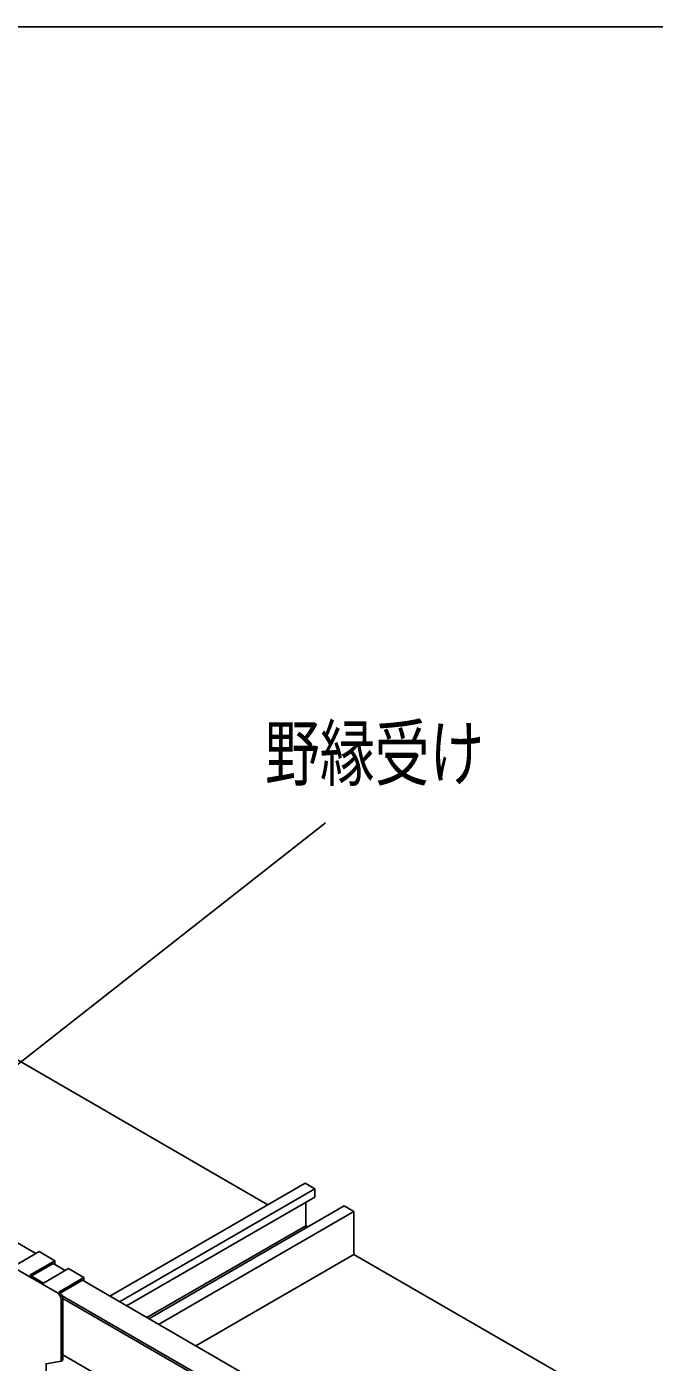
# Model space of a CAD drawing. Units: millimetres on the paper. Extents: x -141 to 141, y -98 to 97.
# Drawn here: x -25.47 to -2.75, y 49.04 to 97.34 of the extents above; entities that cross this region are included whole.
import ezdxf
from ezdxf.enums import TextEntityAlignment as Align

# ---------------------------------------------------------------- set-up
doc = ezdxf.new("R2010")
doc.units = ezdxf.units.MM
for name, color, linetype in [('0-0_文字･図枠･寸法', 7, 'Continuous'), ('0-2_天井下地', 7, 'Continuous'), ('0-3_天井ボード', 7, 'Continuous')]:
    doc.layers.add(name, color=color, linetype=linetype)
doc.styles.add('ＭＳ ゴシック', font='')
doc.styles.get('ＭＳ ゴシック').set_extended_font_data('MS Gothic')

msp = doc.modelspace()

# ---------------------------------------------------------------- linework, layer by layer
at = {"layer": '0-0_文字･図枠･寸法'}
msp.add_line((-31.87, 55.044), (-14.659, 68.551), dxfattribs=at)
msp.add_lwpolyline([(141.19, 97.343), (-140.81, 97.343), (-140.81, -97.657)], dxfattribs=at)
at = {"layer": '0-2_天井下地'}
for p, q in [((-36.997, 59.818), (-25.139, 52.973)), ((-22.466, 51.429), (-15.395, 55.511)), ((-22.112, 51.225), (-15.041, 55.307)), ((-15.041, 55.307), (-15.395, 55.511)), ((-15.041, 55.012), (-15.041, 55.307)), ((-21.857, 51.078), (-15.041, 55.012)), ((-21.051, 50.613), (-13.981, 54.695)), ((-15.367, 54.824), (-15.367, 53.976)), ((-13.627, 54.491), (-13.981, 54.695)), ((-20.698, 50.409), (-13.627, 54.491)), ((-13.627, 52.939), (-13.627, 54.491)), ((-25.931, 52.515), (-25.026, 53.038)), ((-24.46, 52.581), (-24.46, 52.711)), ((-19.354, 49.633), (-13.627, 52.939)), ((-24.361, 51.544), (-25.987, 52.483)), ((-25.365, 52.189), (-24.87, 51.903)), ((-25.309, 52.156), (-24.517, 52.613)), ((-23.965, 52.426), (-24.87, 51.903)), ((-24.517, 52.613), (-24.078, 52.36)), ((-23.399, 52.099), (-23.965, 52.426)), ((-24.304, 51.577), (-23.399, 52.099)), ((-23.456, 52.001), (-24.256, 51.539)), ((-23.456, 52.001), (-3.713, 40.604)), ((-23.399, 51.968), (-23.399, 52.099)), ((-24.191, 51.446), (-4.545, 40.105)), ((-24.164, 51.348), (-4.559, 40.031)), ((-24.163, 51.332), (-24.163, 49.111)), ((-24.163, 49.306), (9.632, 29.797)), ((-24.163, 49.111), (-24.22, 49.078))]:
    msp.add_line(p, q, dxfattribs=at)
for points in [[(-21.122, 50.654), (-15.367, 53.976), (-15.296, 53.935)], [(-25.026, 53.038), (-24.46, 52.711), (-25.365, 52.189)], [(-24.22, 51.299), (-24.22, 49.078), (-24.768, 48.986), (-24.768, 48.468)]]:
    msp.add_lwpolyline(points, dxfattribs=at)
for centre in [(-24.527, 51.285), (-24.47, 51.318)]:
    msp.add_arc(centre, 0.307, 2.6054, 57.3946, dxfattribs=at)
at = {"layer": '0-3_天井ボード'}
for p, q in [((-16.739, 54.735), (-35.052, 65.308)), ((4.687, 42.367), (-13.627, 52.939))]:
    msp.add_line(p, q, dxfattribs=at)

# ---------------------------------------------------------------- texts
at = {"layer": '0-0_文字･図枠･寸法', "style": 'ＭＳ ゴシック', "width": 0.75}
msp.add_text('野縁受け', height=1.94, dxfattribs=at).set_placement((-16.847, 69.516), align=Align.BOTTOM_LEFT)

doc.saveas('drawing.dxf')
